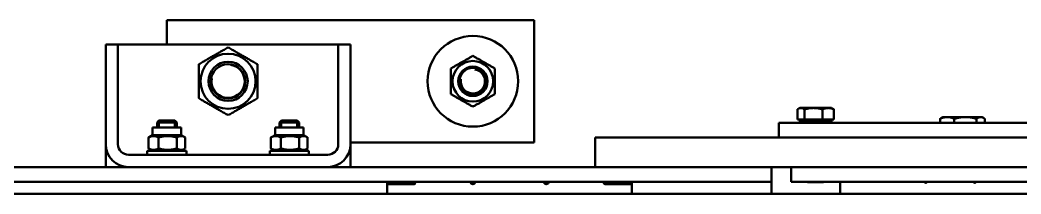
# Model space of a CAD drawing. Header units: metres. Extents: x -9891 to 773, y -8413 to 232.
# Drawn here: x -4274.94 to -4234.04, y -1259.91 to -1252.81 of the extents above; entities that cross this region are included whole.
import ezdxf

# ---------------------------------------------------------------- set-up
doc = ezdxf.new("R2010")
doc.units = ezdxf.units.M
doc.header["$LTSCALE"] = 0.01
doc.header["$MEASUREMENT"] = 0
doc.layers.get('0').update_dxf_attribs({"color": 30, "lineweight": 0})
doc.layers.add('SSN_PBC-AM_0', color=5, linetype='Continuous', lineweight=50)

# ---------------------------------------------------------------- blocks, each defined once
blk = doc.blocks.new('PBC_3190_20-017-10022_D')
at = {"layer": 'SSN_PBC-AM_0'}
for p, q in [((1155, 561), (1155, 571)), ((1155, 571), (1305, 571)), ((1305, 571), (1305, 521)), ((1130, 538.5), (1130, 561)), ((1135, 561), (1130, 561)), ((1135, 561), (1135, 538.5)), ((1135, 561), (1225, 561)), ((1230, 561), (1225, 561)), ((1225, 538.5), (1225, 561)), ((1230, 561), (1230, 538.5)), ((1130, 538.5), (1130, 520.3)), ((1135, 538.5), (1135, 520.3)), ((1225, 538.5), (1225, 520.3)), ((1230, 520.3), (1230, 538.5)), ((1412.56, 530.4), (1412.56, 534.52)), ((1413.5, 535.1), (1412.96, 534.79)), ((1414, 535.1), (1413.5, 535.1)), ((1419.17, 535.1), (1414, 535.1)), ((1415.45, 530.4), (1415.45, 534.52)), ((1425.17, 535.1), (1419.17, 535.1)), ((1422.89, 530.4), (1422.89, 534.52)), ((1426.5, 535.1), (1425.17, 535.1)), ((1426.5, 535.1), (1427.04, 534.79)), ((1427.44, 530.4), (1427.44, 534.52)), ((1151.77, 530), (1151, 529.23)), ((1159, 529.23), (1151, 529.23)), ((1151, 527.1), (1151, 529.23)), ((1151.74, 529.98), (1151.74, 527.1)), ((1151.77, 530), (1158.23, 530)), ((1158.23, 530), (1159, 529.23)), ((1158.26, 527.1), (1158.26, 529.98)), ((1159, 527.1), (1159, 529.23)), ((1201.77, 530), (1201, 529.23)), ((1209, 529.23), (1201, 529.23)), ((1201, 527.1), (1201, 529.23)), ((1201.74, 529.98), (1201.74, 527.1)), ((1201.77, 530), (1208.23, 530)), ((1208.23, 530), (1209, 529.23)), ((1208.26, 527.1), (1208.26, 529.98)), ((1209, 527.1), (1209, 529.23)), ((1405, 529), (1405, 523)), ((1405, 529), (1410, 529)), ((1790, 529), (1410, 529)), ((1415.45, 530.4), (1412.56, 530.4)), ((1413.5, 529.8), (1426.5, 529.8)), ((1413.5, 529), (1413.5, 529.8)), ((1414.18, 530.4), (1414.18, 529.8)), ((1422.89, 530.4), (1415.45, 530.4)), ((1427.44, 530.4), (1422.89, 530.4)), ((1425.82, 530.4), (1425.82, 529.8)), ((1426.5, 529), (1426.5, 529.8)), ((1470.87, 529), (1470.87, 530.69)), ((1472, 531.4), (1471.42, 531.07)), ((1473.77, 531.4), (1472, 531.4)), ((1481.23, 531.4), (1473.77, 531.4)), ((1476.67, 529), (1476.67, 530.69)), ((1487.46, 531.4), (1481.23, 531.4)), ((1485.8, 529), (1485.8, 530.69)), ((1488, 531.4), (1487.46, 531.4)), ((1488, 531.4), (1488.58, 531.07)), ((1489.13, 529), (1489.13, 530.69)), ((1149.18, 524.04), (1147.7, 523.18)), ((1149.18, 527.1), (1160.82, 527.1)), ((1149.18, 524.04), (1149.18, 527.1)), ((1149.18, 524.04), (1160.82, 524.04)), ((1160.82, 524.04), (1160.82, 527.1)), ((1160.82, 524.04), (1162.3, 523.18)), ((1199.18, 524.04), (1197.7, 523.18)), ((1199.18, 527.1), (1210.82, 527.1)), ((1199.18, 524.04), (1199.18, 527.1)), ((1199.18, 524.04), (1210.82, 524.04)), ((1210.82, 524.04), (1210.82, 527.1)), ((1210.82, 524.04), (1212.3, 523.18)), ((1130, 511), (1130, 520.3)), ((1147.5, 518.58), (1147.5, 523.06)), ((1151.58, 518.58), (1151.58, 523.06)), ((1159.08, 518.58), (1159.08, 523.06)), ((1162.5, 518.58), (1162.5, 523.06)), ((1197.5, 518.58), (1197.5, 523.06)), ((1201.58, 518.58), (1201.58, 523.06)), ((1209.08, 518.58), (1209.08, 523.06)), ((1212.5, 518.58), (1212.5, 523.06)), ((1305, 521), (1230, 521)), ((1230, 520.3), (1230, 511)), ((1330, 523), (1335, 523)), ((1330, 523), (1330, 511)), ((1562, 523), (1335, 523)), ((1405, 523.1), (1359.58, 523.1)), ((1359.58, 523), (1359.58, 523.1)), ((1790, 523), (1410, 523)), ((1220.7, 516), (1139.3, 516)), ((1163, 517.6), (1147, 517.6)), ((1147, 517.6), (1147, 516)), ((1149.18, 517.6), (1147.7, 518.46)), ((1160.82, 517.6), (1162.3, 518.46)), ((1163, 517.6), (1163, 516)), ((1213, 517.6), (1197, 517.6)), ((1197, 517.6), (1197, 516)), ((1199.18, 517.6), (1197.7, 518.46)), ((1210.82, 517.6), (1212.3, 518.46)), ((1213, 517.6), (1213, 516)), ((38, 511), (1397, 511)), ((1397, 511), (1402, 511)), ((1402, 511), (1410, 511)), ((1402, 505), (1402, 511)), ((1410, 511), (1790, 511)), ((1410, 511), (1410, 505)), ((38, 505), (1397, 505)), ((1245, 504.5), (1245, 505)), ((1245, 504), (1245, 504.5)), ((1245, 504), (1254.3, 504)), ((1245, 500), (1245, 504)), ((1250, 504.5), (1250, 505)), ((1250, 504), (1250, 504.5)), ((1256, 504), (1254.3, 504)), ((1256.5, 505), (1256.5, 504.5)), ((1333.5, 504.5), (1333.5, 505)), ((1335.7, 504), (1334, 504)), ((1335.7, 504), (1345, 504)), ((1340, 505), (1340, 504.5)), ((1340, 504.5), (1340, 504)), ((1345, 505), (1345, 504.5)), ((1345, 504.5), (1345, 504)), ((1345, 504), (1345, 500)), ((1402, 505), (1397, 505)), ((1402, 500), (1402, 505)), ((1410, 505), (1790, 505)), ((1416.77, 504.8), (1416.57, 505)), ((1416.74, 505), (1416.74, 504.82)), ((1423.23, 504.8), (1416.77, 504.8)), ((1423.23, 504.8), (1423.43, 505)), ((1423.26, 504.82), (1423.26, 505)), ((1430, 500), (1430, 505)), ((1485, 504.5), (1485, 505)), ((1485, 505), (1485, 504.5)), ((3122, 500), (78, 500))]:
    blk.add_line(p, q, dxfattribs=at)
for centre, radius in [((1280, 546), 18.5), ((1180, 546), 11.25), ((1180, 546), 8), ((1180, 546), 8), ((1180, 546), 7), ((1280, 546), 8.3), ((1280, 546), 6), ((1280, 546), 6), ((1280, 546), 5.5)]:
    blk.add_circle(centre, radius, dxfattribs=at)
for centre, radius, start, end in [((1180, 546), 6.79, 170, 80), ((1280, 546), 4.95, 170, 80), ((1139.3, 520.3), 9.3, 180, 270), ((1139.3, 520.3), 4.3, 180, 270), ((1220.7, 520.3), 9.3, 270, 0), ((1220.7, 520.3), 4.3, 270, 0), ((1256, 504.5), 0.5, 270, 0), ((1280, 505), 1, 180, 0), ((1310, 505), 1, 180, 0), ((1334, 504.5), 0.5, 180, 270), ((1465, 505), 0.5, 180, 0), ((1485, 505), 0.5, 180, 0)]:
    blk.add_arc(centre, radius, start, end, dxfattribs=at)
for points, weights in [([(1168, 552.93), (1174, 556.39), (1180, 559.86)], [1, 1.15470053838, 1]), ([(1180, 559.86), (1186, 556.39), (1192, 552.93)], [1, 1.15470053838, 1]), ([(1271, 551.2), (1275.5, 553.79), (1280, 556.39)], [1, 1.15470053838, 1]), ([(1280, 556.39), (1284.5, 553.79), (1289, 551.2)], [1, 1.15470053838, 1]), ([(1168, 539.07), (1168, 546), (1168, 552.93)], [1, 1.15470053838, 1]), ([(1192, 552.93), (1192, 546), (1192, 539.07)], [1, 1.15470053838, 1]), ([(1271, 540.8), (1271, 546), (1271, 551.2)], [1, 1.15470053838, 1]), ([(1289, 551.2), (1289, 546), (1289, 540.8)], [1, 1.15470053838, 1]), ([(1280, 535.61), (1275.5, 538.21), (1271, 540.8)], [1, 1.15470053838, 1]), ([(1289, 540.8), (1284.5, 538.21), (1280, 535.61)], [1, 1.15470053838, 1]), ([(1180, 532.14), (1174, 535.61), (1168, 539.07)], [1, 1.15470053838, 1]), ([(1192, 539.07), (1186, 535.61), (1180, 532.14)], [1, 1.15470053838, 1]), ([(1414, 535.1), (1413.33, 535.1), (1412.56, 534.52)], [1, 1.0379548493, 1]), ([(1415.45, 534.52), (1414.67, 535.1), (1414, 535.1)], [1, 1.0379548493, 1]), ([(1419.17, 535.1), (1417.44, 535.1), (1415.45, 534.52)], [1, 1.0379548493, 1]), ([(1422.89, 534.52), (1420.9, 535.1), (1419.17, 535.1)], [1, 1.0379548493, 1]), ([(1425.17, 535.1), (1424.11, 535.1), (1422.89, 534.52)], [1, 1.0379548493, 1]), ([(1427.44, 534.52), (1426.22, 535.1), (1425.17, 535.1)], [1, 1.0379548493, 1]), ([(1427.04, 534.79), (1427.24, 534.67), (1427.44, 534.52)], [1.01458448745, 1.00984689155, 1]), ([(1473.77, 531.4), (1472.43, 531.4), (1470.87, 530.69)], [1, 1.0379548493, 1]), ([(1470.87, 530.69), (1471.16, 530.91), (1471.42, 531.07)], [1, 1.01184637858, 1.01629782934]), ([(1476.67, 530.69), (1475.12, 531.4), (1473.77, 531.4)], [1, 1.0379548493, 1]), ([(1481.23, 531.4), (1479.12, 531.4), (1476.67, 530.69)], [1, 1.0379548493, 1]), ([(1485.8, 530.69), (1483.35, 531.4), (1481.23, 531.4)], [1, 1.0379548493, 1]), ([(1487.46, 531.4), (1486.69, 531.4), (1485.8, 530.69)], [1, 1.0379548493, 1]), ([(1489.13, 530.69), (1488.23, 531.4), (1487.46, 531.4)], [1, 1.0379548493, 1]), ([(1151.58, 523.06), (1149.54, 524.15), (1147.5, 523.06)], [1, 1.15470053838, 1]), ([(1159.08, 523.06), (1155.33, 524.15), (1151.58, 523.06)], [1, 1.15470053838, 1]), ([(1162.5, 523.06), (1160.79, 524.15), (1159.08, 523.06)], [1, 1.15470053838, 1]), ([(1201.58, 523.06), (1199.54, 524.15), (1197.5, 523.06)], [1, 1.15470053838, 1]), ([(1209.08, 523.06), (1205.33, 524.15), (1201.58, 523.06)], [1, 1.15470053838, 1]), ([(1212.5, 523.06), (1210.79, 524.15), (1209.08, 523.06)], [1, 1.15470053838, 1]), ([(1147.5, 523.06), (1147.6, 523.13), (1147.7, 523.18)], [1, 1.0078403239, 1.01488594238]), ([(1197.5, 523.06), (1197.6, 523.13), (1197.7, 523.18)], [1, 1.0078403239, 1.01488594238]), ([(1147.5, 518.58), (1149.54, 517.49), (1151.58, 518.58)], [1, 1.15470053838, 1]), ([(1147.7, 518.46), (1147.6, 518.51), (1147.5, 518.58)], [1.01488594238, 1.0078403239, 1]), ([(1151.58, 518.58), (1155.33, 517.49), (1159.08, 518.58)], [1, 1.15470053838, 1]), ([(1159.08, 518.58), (1160.79, 517.49), (1162.5, 518.58)], [1, 1.15470053838, 1]), ([(1197.5, 518.58), (1199.54, 517.49), (1201.58, 518.58)], [1, 1.15470053838, 1]), ([(1197.7, 518.46), (1197.6, 518.51), (1197.5, 518.58)], [1.01488594238, 1.0078403239, 1]), ([(1201.58, 518.58), (1205.33, 517.49), (1209.08, 518.58)], [1, 1.15470053838, 1]), ([(1209.08, 518.58), (1210.79, 517.49), (1212.5, 518.58)], [1, 1.15470053838, 1])]:
    blk.add_rational_spline(points, weights, degree=2, dxfattribs=at)
blk = doc.blocks.new('A$C4BDE36F2')
at = {"layer": 'SSN_PBC-AM_0', "xscale": 0.001, "yscale": 0.001, "zscale": 0.001}
blk.add_blockref('PBC_3190_20-017-10022_D', (-1.86, -5.26819), dxfattribs=at)

msp = doc.modelspace()

# ---------------------------------------------------------------- block references
at = {"ltscale": 2000, "xscale": 100, "yscale": 100, "zscale": 100}
msp.add_blockref('A$C4BDE36F2', (-4198.435, -783.094), dxfattribs=at)

doc.saveas('drawing.dxf')
